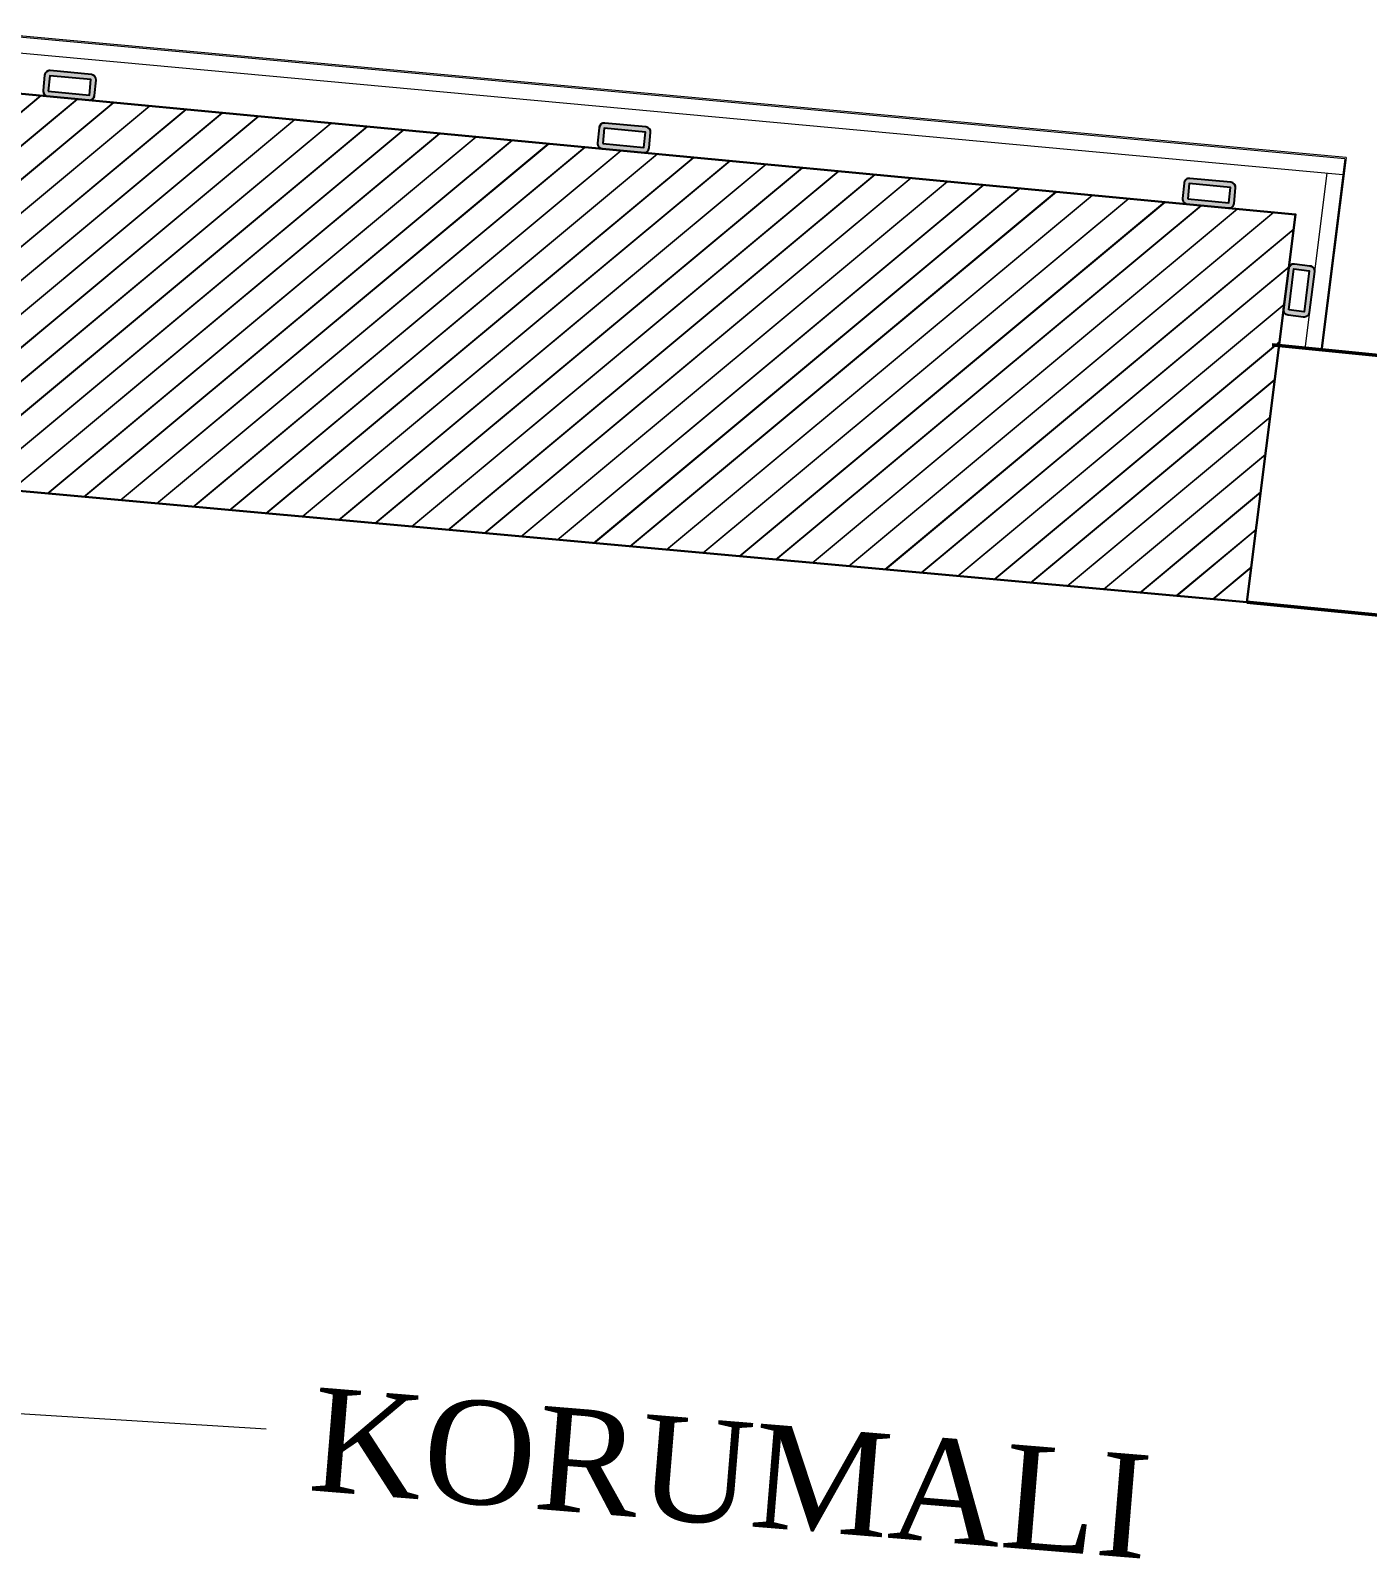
# Model space of a CAD drawing. Header units: millimetres. Extents: x 26282 to 30760, y 1404 to 4574.
# Drawn here: x 29562 to 29665.5, y 3376.3 to 3494.5 of the extents above; entities that cross this region are included whole.
import ezdxf

# ---------------------------------------------------------------- set-up
doc = ezdxf.new("R2010")
doc.units = ezdxf.units.MM
doc.header["$LTSCALE"] = 0.25
doc.linetypes.add('ACAD_ISO03W100', pattern=[30, 12, -18])
for name, color, linetype, lineweight in [('AB-DUV', 4, 'Continuous', 50), ('AB-KOL', 2, 'Continuous', 30), ('AB-MERDarka', 8, 'ACAD_ISO03W100', 20), ('AB-PEN', 3, 'Continuous', 20), ('GRİTON-tarama', 252, 'Continuous', 20), ('ID-ALCIPAN', 124, 'Continuous', 20), ('METAL PROFILE (3RDF)', 251, 'Continuous', 18), ('WALLPAPER (3RDF)', 63, 'Continuous', 13)]:
    doc.layers.add(name, color=color, linetype=linetype, lineweight=lineweight)
doc.layers.add('ID-PROFIL', color=145, linetype='Continuous')
doc.styles.get("Standard").update_dxf_attribs({"font": 'arial.ttf'})
pattern_1 = [(39.76862904719082, (-20185.84304199515, -2603.99548724872), (-1.279377896068245, 1.53726777077124), []), (39.76862904719082, (-20185.80320861011, -2603.999134362307), (-1.279377896068245, 1.53726777077124), [])]

# ---------------------------------------------------------------- blocks, each defined once
blk = doc.blocks.new('20x40 profil')
at = {"layer": 'METAL PROFILE (3RDF)'}
h = blk.add_hatch(color=256, dxfattribs=at)
edge = h.paths.add_edge_path()
edge.add_line((-1.600000000011276, 2), (1.599999999989448, 2))
edge.add_arc((1.599999999989448, 1.599999999998543), 0.3999999999978172, 359.999999999479, 449.9999999994789, ccw=False)
edge.add_line((1.999999999979991, 1.599999999998543), (1.999999999979991, 0.4000000000014552))
edge.add_arc((1.599999999989448, 0.3999999999941792), 0.3999999999978172, 270.0000000005211, 360.00000000052114, ccw=False)
edge.add_line((1.599999999989448, 0), (-1.600000000011276, -7e-16))
edge.add_arc((-1.600000000011276, 0.4000000000014552), 0.4000000000050933, 180.0000000005211, 270.0000000005211, ccw=False)
edge.add_line((-2.000000000020007, 0.4000000000014552), (-2.000000000020008, 1.599999999998543))
edge.add_arc((-1.600000000011276, 1.599999999991267), 0.4000000000050933, 89.99999999947897, 179.999999999479, ccw=False)
h.paths.add_polyline_path([(-1.600000000011276, 1.599999999998543), (1.599999999989448, 1.599999999998543), (1.599999999989448, 0.4000000000014552), (-1.600000000011276, 0.4000000000014552)], flags=16)
at = {"layer": 'ID-PROFIL'}
blk.add_lwpolyline([(1.599999999998543, 2), (-1.599999999998543, 2, 0.4142135623730951), (-1.999999999992724, 1.599999999998543), (-1.999999999992724, 0.4000000000014552, 0.4142135623730657), (-1.599999999998543, 0), (1.599999999998543, 0, 0.4142135623730951), (2.000000000007275, 0.4000000000014552), (2.000000000007275, 1.599999999998543, 0.4142135623731246)], format="xyb", close=True, dxfattribs=at)
blk.add_lwpolyline([(1.599999999998543, 1.599999999998543), (-1.599999999998543, 1.599999999998543), (-1.599999999998543, 0.4000000000014552), (1.599999999998543, 0.4000000000014552)], close=True, dxfattribs=at)
blk = doc.blocks.new('A$C187D15ED')
at = {"layer": 'GRİTON-tarama'}
h = blk.add_hatch(dxfattribs=at)
h.set_pattern_fill('JIS_LC_20', color=256, scale=0.1, angle=714.7686290471905, style=0)
h.set_pattern_definition(pattern_1)
h.paths.add_polyline_path([(10085.77110378159, 3245.265134203804), (10089.55120972929, 3275.272313328598), (9989.302339262857, 3284.755693082978), (9986.416228732656, 3254.246599470919)])
h = blk.add_hatch(dxfattribs=at)
h.set_pattern_fill('JIS_LC_20', color=256, scale=0.1, angle=714.7686290471905, style=0)
h.set_pattern_definition(pattern_1)
h.paths.add_polyline_path([(10085.77110378157, 3245.265134203804), (10089.55120972929, 3275.272313328598), (9989.302339262857, 3284.755693082978), (9986.416228732656, 3254.246599470919)])
at = {"layer": 'ID-PROFIL'}
h = blk.add_hatch(color=256, dxfattribs=at)
edge = h.paths.add_edge_path()
edge.add_line((9996.120339116816, 3284.110721409182), (9992.934561892165, 3284.412090742267))
edge.add_arc((9992.972233058803, 3284.810312895351), 0.399999999997817, 174.5959942349412, 264.59599423494114, ccw=False)
edge.add_line((9992.57401090573, 3284.847984061985), (9992.687024405632, 3286.042650521222))
edge.add_arc((9993.085246558712, 3286.004979354595), 0.399999999997817, 84.59599423598343, 174.5959942359834, ccw=False)
edge.add_line((9993.122917725344, 3286.403201507673), (9996.308694949992, 3286.101832174588))
edge.add_arc((9996.271023783363, 3285.703610021504), 0.400000000005093, -5.404005764016688, 84.59599423598343, ccw=False)
edge.add_line((9996.669245936444, 3285.665938854869), (9996.556232436542, 3284.471272395631))
edge.add_arc((9996.158010283456, 3284.508943562275), 0.400000000005093, -95.40400576505863, -5.404005765058798, ccw=False)
h.paths.add_polyline_path([(9996.158010283443, 3284.508943562265), (9992.972233058803, 3284.810312895351), (9993.085246558707, 3286.004979354587), (9996.271023783356, 3285.703610021504)], flags=16)
h = blk.add_hatch(color=256, dxfattribs=at)
edge = h.paths.add_edge_path()
edge.add_line((10039.05806196626, 3280.048882810025), (10035.87228474161, 3280.350252143111))
edge.add_arc((10035.90995590825, 3280.748474296192), 0.399999999997817, 174.5959942349412, 264.59599423494114, ccw=False)
edge.add_line((10035.51173375517, 3280.786145462825), (10035.62474725507, 3281.980811922063))
edge.add_arc((10036.02296940816, 3281.943140755441), 0.399999999997817, 84.59599423598343, 174.5959942359834, ccw=False)
edge.add_line((10036.06064057478, 3282.341362908514), (10039.24641779943, 3282.03999357543))
edge.add_arc((10039.2087466328, 3281.64177142235), 0.400000000005093, -5.404005764016688, 84.59599423598343, ccw=False)
edge.add_line((10039.60696878589, 3281.604100255711), (10039.49395528598, 3280.409433796473))
edge.add_arc((10039.09573313289, 3280.447104963116), 0.400000000005093, -95.40400576505863, -5.404005765058798, ccw=False)
h.paths.add_polyline_path([(10039.09573313289, 3280.447104963108), (10035.90995590825, 3280.748474296192), (10036.02296940815, 3281.943140755429), (10039.20874663279, 3281.64177142235)], flags=16)
h = blk.add_hatch(color=256, dxfattribs=at)
edge = h.paths.add_edge_path()
edge.add_line((10084.35442229512, 3275.763920949559), (10081.16864507047, 3276.065290282645))
edge.add_arc((10081.20631623711, 3276.463512435725), 0.399999999997817, 174.5959942349412, 264.59599423494114, ccw=False)
edge.add_line((10080.80809408404, 3276.501183602362), (10080.92110758394, 3277.695850061599))
edge.add_arc((10081.31932973702, 3277.658178894973), 0.399999999997817, 84.59599423598343, 174.5959942359834, ccw=False)
edge.add_line((10081.35700090365, 3278.056401048046), (10084.54277812829, 3277.755031714961))
edge.add_arc((10084.50510696167, 3277.356809561882), 0.400000000005093, -5.404005764016688, 84.59599423598343, ccw=False)
edge.add_line((10084.90332911475, 3277.319138395248), (10084.79031561484, 3276.124471936009))
edge.add_arc((10084.39209346176, 3276.162143102651), 0.400000000005093, -95.40400576505863, -5.404005765058798, ccw=False)
h.paths.add_polyline_path([(10084.39209346176, 3276.162143102641), (10081.20631623711, 3276.463512435725), (10081.31932973701, 3277.658178894966), (10084.50510696166, 3277.356809561882)], flags=16)
h = blk.add_hatch(color=256, dxfattribs=at)
edge = h.paths.add_edge_path()
edge.add_line((10089.02535886533, 3271.098012056063), (10088.6254050324, 3267.923104666624))
edge.add_arc((10089.02226845609, 3267.873110437513), 0.399999999997817, 172.820077371252, 262.8200773712521)
edge.add_line((10088.97227422697, 3267.476247013835), (10090.162864498, 3267.326264326489))
edge.add_arc((10090.21285872713, 3267.723127750166), 0.399999999997817, 262.8200773702098, 352.8200773702098)
edge.add_line((10090.6097221508, 3267.673133521046), (10091.00967598373, 3270.848040910486))
edge.add_arc((10090.61281256004, 3270.898035139606), 0.400000000005093, 352.8200773702098, 442.8200773702098)
edge.add_line((10090.66280678917, 3271.294898563288), (10089.47221651812, 3271.444881250635))
edge.add_arc((10089.42222228902, 3271.048017826947), 0.400000000005093, 442.8200773712521, 532.8200773712522)
h.paths.add_polyline_path([(10089.42222228901, 3271.048017826946), (10089.02226845609, 3267.873110437508), (10090.21285872712, 3267.723127750163), (10090.61281256004, 3270.898035139602)], flags=16)
at = {"layer": 'AB-DUV'}
for p, q in [((10512.62963568634, 3222.947721330254), (10087.74871644772, 3265.167120238941)), ((10512.62963568634, 3222.947721330254), (10087.74871644772, 3265.167120238941)), ((10462.19066691779, 3207.861224135167), (10085.77110378157, 3245.265134203804)), ((10462.19066691779, 3207.861224135167), (10085.77110378157, 3245.265134203804))]:
    blk.add_line(p, q, dxfattribs=at)
at = {"layer": 'AB-KOL', "elevation": -47.82943725585935}
blk.add_lwpolyline([(9986.416228732656, 3254.246599470919), (10085.77110378159, 3245.265134203804), (10089.55120972929, 3275.272313328598), (9989.302339262857, 3284.755693082978)], close=True, dxfattribs=at)
at = {"layer": 'AB-PEN'}
for p, q in [((9979.232124460643, 3183.154108780563), (10009.8474592471, 3181.270984568294)), ((9979.232124460632, 3183.154108780563), (10009.84745924711, 3181.270984568295))]:
    blk.add_line(p, q, dxfattribs=at)
at = {"layer": 'ID-ALCIPAN', "ltscale": 0.25}
for p, q in [((10093.36973419759, 3279.581464558857, 1.38812197e-08), (9986.372862497994, 3289.388908750286, 1.38812197e-08)), ((10093.21342715342, 3278.340670375331, 1.38812197e-08), (9986.255140102256, 3288.144464521915, 1.38812197e-08)), ((10093.3697341976, 3279.581464558857), (10091.49619339773, 3264.708951682987)), ((10091.96838490008, 3278.458449343257), (10090.25599519873, 3264.865183648973))]:
    blk.add_line(p, q, dxfattribs=at)
at = {"layer": 'WALLPAPER (3RDF)'}
for p, q in [((10093.4818421414, 3279.6713057761, 1.38812197e-08), (9986.282724751376, 3289.497882080218, 1.38812197e-08)), ((10093.4818421414, 3279.6713057761), (10091.59540925365, 3264.696453125706))]:
    blk.add_line(p, q, dxfattribs=at)
at = {"layer": 'ID-PROFIL', "color": 4, "rotation": 174.5959942354622}
for p in [(9994.715806337663, 3286.25251684113, -47.82943725585935), (10037.65352918711, 3282.190678241972, -47.82943725585935), (10082.94988951597, 3277.905716381507, -47.82943725585935)]:
    blk.add_blockref('20x40 profil', p, dxfattribs=at)
at = {"layer": 'ID-PROFIL', "color": 4, "xscale": -1, "rotation": 82.82007737073104}
blk.add_blockref('20x40 profil', (10090.80969906727, 3269.260587215765, -47.82943725585935), dxfattribs=at)
at = {"layer": 'AB-MERDarka', "char_height": 7.999999999999992, "width": 313.5989336711351, "attachment_point": 1, "rotation": 355.31239505695646}
for insert in [(10013.68694011175, 3184.498766670254), (10013.68694011174, 3184.498766670254)]:
    blk.add_mtext('{\\fTimes New Roman|b0|i0|c162|p18;\\C1;KORUMALI }', dxfattribs=dict(at, insert=insert))

msp = doc.modelspace()

# ---------------------------------------------------------------- block references
at = {"layer": 'AB-DUV', "ltscale": 100}
msp.add_blockref('A$C187D15ED', (19570.42390626811, 205.0275163953916, 5.126401409773051), dxfattribs=at)

# ---------------------------------------------------------------- next in the draw order: hatches: boundary and pattern name
at = {"layer": 'METAL PROFILE (3RDF)'}
h = msp.add_hatch(color=256, dxfattribs=at)
edge = h.paths.add_edge_path()
edge.add_line((29566.54424538493, 3489.138237804572), (29563.35846816029, 3489.439607137657))
edge.add_arc((29563.39613932692, 3489.837829290742), 0.3999999999978172, 534.5959942349411, 624.5959942349411, ccw=False)
edge.add_line((29562.99791717385, 3489.875500457375), (29563.11093067376, 3491.070166916615))
edge.add_arc((29563.50915282683, 3491.032495749987), 0.3999999999978172, 444.59599423598326, 534.5959942359833, ccw=False)
edge.add_line((29563.54682399346, 3491.430717903062), (29566.73260121811, 3491.129348569978))
edge.add_arc((29566.69493005147, 3490.731126416894), 0.4000000000050933, 354.59599423598326, 444.59599423598326, ccw=False)
edge.add_line((29567.09315220456, 3490.693455250258), (29566.98013870465, 3489.498788791019))
edge.add_arc((29566.58191655157, 3489.536459957661), 0.4000000000050933, 264.59599423494114, 354.5959942349411, ccw=False)
h.paths.add_polyline_path([(29566.58191655157, 3489.536459957654), (29563.39613932692, 3489.837829290742), (29563.50915282683, 3491.03249574998), (29566.69493005147, 3490.731126416894)], flags=16)
h = msp.add_hatch(color=256, dxfattribs=at)
edge = h.paths.add_edge_path()
edge.add_line((29609.48196823438, 3485.076399205414), (29606.29619100973, 3485.377768538498))
edge.add_arc((29606.33386217637, 3485.775990691583), 0.3999999999978172, 534.5959942349411, 624.5959942349411, ccw=False)
edge.add_line((29605.9356400233, 3485.813661858218), (29606.04865352321, 3487.008328317457))
edge.add_arc((29606.44687567627, 3486.97065715083), 0.3999999999978172, 444.59599423598326, 534.5959942359833, ccw=False)
edge.add_line((29606.48454684291, 3487.368879303905), (29609.67032406756, 3487.06750997082))
edge.add_arc((29609.63265290092, 3486.669287817737), 0.4000000000050933, 354.59599423598326, 444.59599423598326, ccw=False)
edge.add_line((29610.03087505401, 3486.631616651101), (29609.9178615541, 3485.43695019186))
edge.add_arc((29609.51963940102, 3485.474621358506), 0.4000000000050933, 264.59599423494114, 354.5959942349411, ccw=False)
h.paths.add_polyline_path([(29609.51963940102, 3485.474621358498), (29606.33386217637, 3485.775990691583), (29606.44687567627, 3486.970657150822), (29609.63265290092, 3486.669287817737)], flags=16)
h = msp.add_hatch(color=256, dxfattribs=at)
edge = h.paths.add_edge_path()
edge.add_line((29654.77832856324, 3480.79143734495), (29651.5925513386, 3481.092806678034))
edge.add_arc((29651.63022250523, 3481.491028831118), 0.3999999999978172, 534.5959942349411, 624.5959942349411, ccw=False)
edge.add_line((29651.23200035217, 3481.528699997752), (29651.34501385207, 3482.723366456992))
edge.add_arc((29651.74323600514, 3482.685695290364), 0.3999999999978172, 444.59599423598326, 534.5959942359833, ccw=False)
edge.add_line((29651.78090717177, 3483.08391744344), (29654.96668439642, 3482.782548110357))
edge.add_arc((29654.92901322978, 3482.384325957272), 0.4000000000050933, 354.59599423598326, 444.59599423598326, ccw=False)
edge.add_line((29655.32723538288, 3482.346654790636), (29655.21422188297, 3481.151988331399))
edge.add_arc((29654.81599972988, 3481.18965949804), 0.4000000000050933, 264.59599423494114, 354.5959942349411, ccw=False)
h.paths.add_polyline_path([(29654.81599972988, 3481.189659498033), (29651.63022250523, 3481.491028831118), (29651.74323600514, 3482.685695290357), (29654.92901322978, 3482.384325957272)], flags=16)
h = msp.add_hatch(color=256, dxfattribs=at)
edge = h.paths.add_edge_path()
edge.add_line((29659.44926513345, 3476.125528451465), (29659.04931130053, 3472.950621062022))
edge.add_arc((29659.44617472421, 3472.900626832909), 0.3999999999978172, -187.1799226287478, -97.17992262874789)
edge.add_line((29659.39618049509, 3472.503763409237), (29660.58677076614, 3472.353780721893))
edge.add_arc((29660.63676499525, 3472.75064414556), 0.3999999999978172, -97.17992262979006, -7.179922629790013)
edge.add_line((29661.03362841892, 3472.700649916444), (29661.43358225185, 3475.875557305888))
edge.add_arc((29661.03671882817, 3475.925551535003), 0.4000000000050933, -7.179922629790013, 82.82007737020999)
edge.add_line((29661.08671305728, 3476.322414958692), (29659.89612278625, 3476.472397646038))
edge.add_arc((29659.84612855714, 3476.075534222348), 0.4000000000050933, 82.82007737125217, 172.8200773712521)
h.paths.add_polyline_path([(29659.84612855713, 3476.075534222351), (29659.44617472421, 3472.900626832909), (29660.63676499524, 3472.750644145561), (29661.03671882817, 3475.925551535003)], flags=16)

# ---------------------------------------------------------------- next in the draw order: linework, layer by layer
at = {"layer": 'ID-PROFIL', "elevation": -42.70303584608631}
for points in [[(29563.35846816029, 3489.439607137659), (29566.54424538492, 3489.138237804575, 0.4142135623730951), (29566.98013870463, 3489.498788791023), (29567.09315220454, 3490.693455250261, 0.4142135623730657), (29566.7326012181, 3491.129348569978), (29563.54682399345, 3491.430717903065, 0.4142135623730951), (29563.11093067373, 3491.070166916615), (29562.99791717382, 3489.875500457378, 0.4142135623731246)], [(29606.29619100972, 3485.377768538502), (29609.48196823437, 3485.076399205418, 0.4142135623730951), (29609.91786155408, 3485.436950191865), (29610.03087505399, 3486.631616651103, 0.4142135623730657), (29609.67032406755, 3487.06750997082), (29606.4845468429, 3487.368879303905, 0.4142135623730951), (29606.04865352318, 3487.008328317458), (29605.93564002327, 3485.813661858219, 0.4142135623731246)], [(29651.59255133859, 3481.092806678035), (29654.77832856323, 3480.791437344952, 0.4142135623730951), (29655.21422188294, 3481.151988331399), (29655.32723538285, 3482.346654790638, 0.4142135623730657), (29654.96668439641, 3482.782548110357), (29651.78090717176, 3483.08391744344, 0.4142135623730951), (29651.34501385203, 3482.723366456994), (29651.23200035213, 3481.528699997753, 0.4142135623731246)], [(29659.04931130053, 3472.950621062014), (29659.44926513345, 3476.125528451452, -0.4142135623730951), (29659.89612278625, 3476.472397646013), (29661.08671305728, 3476.322414958665, -0.4142135623730657), (29661.43358225185, 3475.875557305876), (29661.03362841892, 3472.700649916437, -0.4142135623730951), (29660.58677076614, 3472.353780721864), (29659.39618049509, 3472.50376340921, -0.4142135623731246)]]:
    msp.add_lwpolyline(points, format="xyb", close=True, dxfattribs=at)
for points in [[(29563.39613932692, 3489.837829290742), (29566.58191655155, 3489.536459957657), (29566.69493005147, 3490.731126416897), (29563.50915282682, 3491.03249574998)], [(29606.33386217636, 3485.775990691583), (29609.519639401, 3485.474621358499), (29609.63265290091, 3486.669287817739), (29606.44687567627, 3486.970657150825)], [(29651.63022250522, 3481.491028831119), (29654.81599972986, 3481.189659498035), (29654.92901322977, 3482.384325957274), (29651.74323600513, 3482.685695290357)], [(29659.44617472421, 3472.900626832899), (29659.84612855713, 3476.075534222336), (29661.03671882817, 3475.92555153499), (29660.63676499524, 3472.750644145553)]]:
    msp.add_lwpolyline(points, close=True, dxfattribs=at)

doc.saveas('drawing.dxf')
